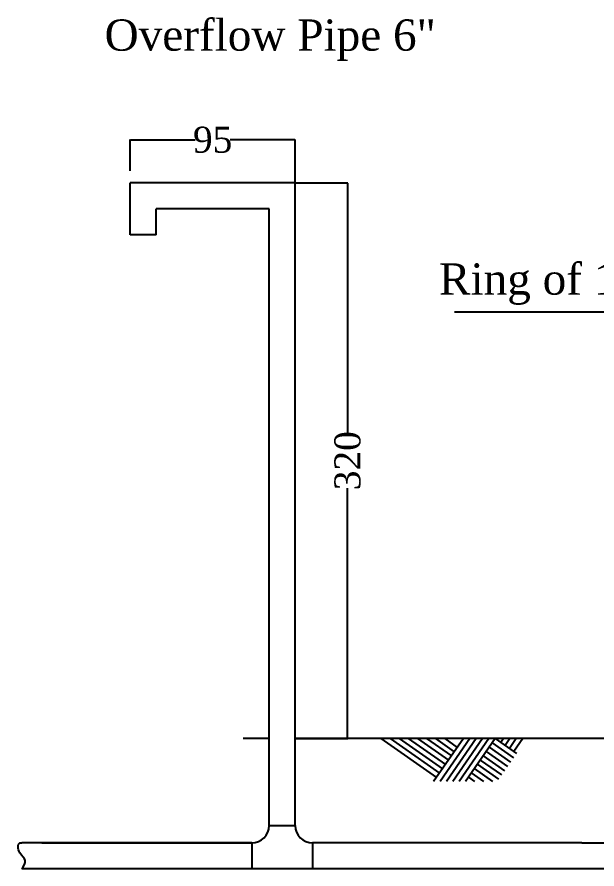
# Model space of a CAD drawing. Header units: centimetres. Extents: x 19229 to 51025, y 9487 to 24710.
# Drawn here: x 25150.4 to 25484.4, y 10753.9 to 11244.3 of the extents above; entities that cross this region are included whole.
import ezdxf

# ---------------------------------------------------------------- set-up
doc = ezdxf.new("R2010")
doc.units = ezdxf.units.CM
doc.layers.get('0').update_dxf_attribs({"linetype": 'CONTINUOUS'})
doc.layers.get('DEFPOINTS').update_dxf_attribs({"linetype": 'CONTINUOUS'})
doc.styles.add('style2', font='times.ttf', dxfattribs={"height": 15})
doc.styles.add('style3', font='times.ttf', dxfattribs={"height": 25})
doc.dimstyles.get("Standard").update_dxf_attribs({"dimtxt": 15, "dimasz": 0.18, "dimexe": 0.18, "dimexo": 0.0625, "dimgap": 0.09, "dimtad": 0, "dimdec": 0, "dimzin": 0, "dimdsep": 46, "dimtxsty": 'style2', "dimcen": 0.09, "dimadec": 0, "dimazin": 0, "dimtfac": 1, "dimtdec": 0, "dimtofl": 0, "dimtmove": 0, "dimatfit": 3, "dimfxl": 1, "dimtolj": 1, "dimtzin": 0, "dimarcsym": 0})

# ---------------------------------------------------------------- blocks, each defined once
blk = doc.blocks.new('*D52')
at = {"color": 0, "lineweight": -2, "ltscale": 20}
for p, q in [((25310.6, 11148.91), (25340.91, 11148.91)), ((25340.73, 11148.73), (25340.73, 11004.76)), ((25340.73, 10829.09), (25340.73, 10973.05)), ((25310.6, 10828.91), (25340.91, 10828.91))]:
    blk.add_line(p, q, dxfattribs=at)
at = {"color": 0, "ltscale": 20}
for points in [[(25340.7, 11148.73), (25340.76, 11148.73), (25340.73, 11148.91)], [(25340.7, 10829.09), (25340.76, 10829.09), (25340.73, 10828.91)]]:
    blk.add_solid(points, dxfattribs=at)
at = {"layer": 'DEFPOINTS', "color": 0, "ltscale": 20}
for p in [(25310.54, 11148.91), (25340.73, 11148.91), (25310.54, 10828.91)]:
    blk.add_point(p, dxfattribs=at)
at = {"color": 0, "ltscale": 20, "insert": (25340.73, 10988.91), "char_height": 15, "attachment_point": 5, "rotation": 90, "style": 'style2'}
blk.add_mtext('\\A1;320', dxfattribs=at)
blk = doc.blocks.new('*D53')
at = {"color": 0, "lineweight": -2, "ltscale": 20}
for p, q in [((25215.54, 11155.72), (25215.54, 11173.77)), ((25215.72, 11173.59), (25253.04, 11173.59)), ((25310.36, 11173.59), (25273.03, 11173.59)), ((25310.54, 11155.72), (25310.54, 11173.77))]:
    blk.add_line(p, q, dxfattribs=at)
at = {"color": 0, "ltscale": 20}
for points in [[(25215.72, 11173.62), (25215.72, 11173.56), (25215.54, 11173.59)], [(25310.36, 11173.62), (25310.36, 11173.56), (25310.54, 11173.59)]]:
    blk.add_solid(points, dxfattribs=at)
at = {"layer": 'DEFPOINTS', "color": 0, "ltscale": 20}
for p in [(25310.54, 11173.59), (25215.54, 11155.66), (25310.54, 11155.66)]:
    blk.add_point(p, dxfattribs=at)
at = {"color": 0, "ltscale": 20, "insert": (25263.04, 11173.59), "char_height": 15, "attachment_point": 5, "style": 'style2'}
blk.add_mtext('\\A1;95', dxfattribs=at)

msp = doc.modelspace()

# ---------------------------------------------------------------- linework, layer by layer
at = {"color": 7}
for p, q in [((25310.54, 10778.91), (25310.54, 11158.91)), ((25215.54, 11118.91), (25215.54, 11148.91)), ((25310.54, 11148.91), (25215.54, 11148.91)), ((25230.54, 11118.91), (25230.54, 11133.91)), ((25295.54, 11133.91), (25230.54, 11133.91)), ((25295.54, 10778.91), (25295.54, 11133.91)), ((25230.54, 11118.91), (25215.54, 11118.91)), ((25359.98, 10828.91), (25391.92, 10806.64)), ((25365.23, 10828.91), (25393.63, 10809.1)), ((25645.54, 10828.91), (25370.47, 10828.91)), ((25370.47, 10828.91), (25395.35, 10811.56)), ((25375.72, 10828.91), (25397.07, 10814.02)), ((25380.96, 10828.91), (25398.78, 10816.48)), ((25386.21, 10828.91), (25400.5, 10818.94)), ((25407.44, 10828.91), (25390.31, 10804.34)), ((25391.45, 10828.91), (25402.21, 10821.4)), ((25411.1, 10828.91), (25393.97, 10804.34)), ((25396.7, 10828.91), (25403.93, 10823.86)), ((25414.76, 10828.91), (25397.63, 10804.34)), ((25418.41, 10828.91), (25401.29, 10804.34)), ((25422.07, 10828.91), (25404.94, 10804.34)), ((25425.73, 10828.91), (25408.6, 10804.34)), ((25425.73, 10828.91), (25438.03, 10820.33)), ((25430.61, 10828.91), (25429.02, 10826.61)), ((25434.27, 10828.91), (25431.48, 10824.9)), ((25437.93, 10828.91), (25433.94, 10823.18)), ((25441.58, 10828.91), (25436.4, 10821.47)), ((25422.3, 10823.98), (25434.6, 10815.4)), ((25424.01, 10826.44), (25436.32, 10817.87)), ((25418.87, 10819.06), (25431.17, 10810.48)), ((25420.58, 10821.52), (25432.89, 10812.94)), ((25415.43, 10814.14), (25427.74, 10805.56)), ((25415.43, 10814.14), (25427.74, 10805.56)), ((25417.15, 10816.6), (25429.45, 10808.02)), ((25412, 10809.22), (25419, 10804.34)), ((25413.72, 10811.68), (25424.25, 10804.34)), ((25410.29, 10806.76), (25413.76, 10804.34)), ((25295.54, 10778.91), (25310.54, 10778.91)), ((25285.54, 10768.91), (25153.04, 10768.91)), ((25285.54, 10768.91), (25285.54, 10753.91)), ((25475.65, 10768.91), (25320.54, 10768.91)), ((25320.54, 10768.91), (25320.54, 10753.91)), ((25260.54, 10753.91), (25153.04, 10753.91)), ((25475.65, 10753.91), (25260.54, 10753.91))]:
    msp.add_line(p, q, dxfattribs=at)
at = {"color": 7, "ltscale": 20}
for p, q in [((25635.87, 11074.35), (25402.31, 11074.35)), ((25464.35, 10828.91), (25310.54, 10828.91)), ((25543.77, 10828.91), (25464.35, 10828.91)), ((25475.65, 10768.91), (25535.65, 10768.91)), ((25535.65, 10753.91), (25475.65, 10753.91))]:
    msp.add_line(p, q, dxfattribs=at)
at = {"color": 7}
for points in [[(25295.54, 10828.91), (25280.54, 10828.91)], [(25164.58, 10768.91), (25285.54, 10768.91)]]:
    msp.add_lwpolyline(points, dxfattribs=at)
for centre, start, end in [((25285.54, 10778.91), 270, 0), ((25320.54, 10778.91), 180, 270)]:
    msp.add_arc(centre, 10, start, end, dxfattribs=at)
at = {"color": 7, "ltscale": 20}
msp.add_spline([(25153.04, 10753.91), (25155.06, 10758.74), (25152.03, 10763.1), (25152.03, 10768.91), (25153.04, 10768.91)], degree=3, dxfattribs=at)

# ---------------------------------------------------------------- texts
at = {"color": 7, "style": 'style3'}
for s, p in [('Overflow Pipe 6"', (25200.79, 11224.93)), ('Ring of 1" Galvanized Steel Pipe  3.25 mm', (25393.42, 11084.5))]:
    msp.add_text(s, height=18, dxfattribs=at).set_placement(p)

# ---------------------------------------------------------------- dimensions: what is measured, and where the dimension line sits
at = {"color": 7, "ltscale": 20}
dim = msp.add_linear_dim(base=(25310.54, 11173.59), p1=(25215.54, 11155.66), p2=(25310.54, 11155.66), dimstyle='Standard', dxfattribs=at)
dim.commit()
dim.dimension.update_dxf_attribs({"geometry": '*D53', "text_midpoint": (25263.04, 11173.59)})
dim = msp.add_linear_dim(base=(25340.73, 11148.91), p1=(25310.54, 10828.91), p2=(25310.54, 11148.91), angle=90, dimstyle='Standard', dxfattribs=at)
dim.commit()
dim.dimension.update_dxf_attribs({"geometry": '*D52', "text_midpoint": (25340.73, 10988.91)})

doc.saveas('drawing.dxf')
